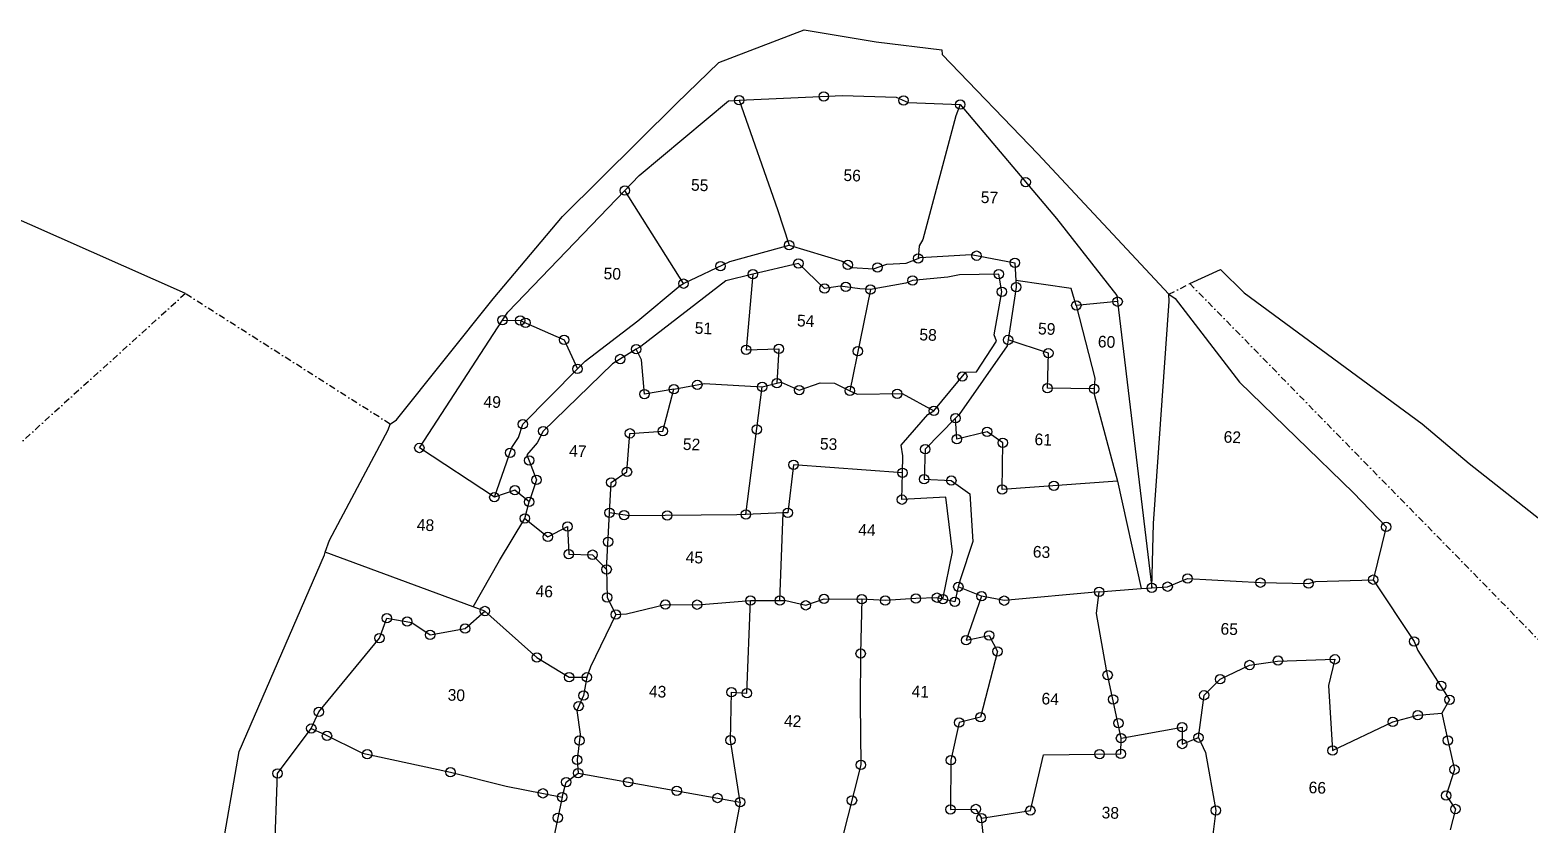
# Model space of a CAD drawing. Header units: metres. Extents: x 288408 to 291188, y 2087559 to 2088872.
# Drawn here: x 289354 to 290512, y 2088259 to 2088872 of the extents above; entities that cross this region are included whole.
import ezdxf
from ezdxf.enums import TextEntityAlignment as Align

# ---------------------------------------------------------------- set-up
doc = ezdxf.new("R2010")
doc.units = ezdxf.units.M
doc.header["$LTSCALE"] = 10
doc.header["$MEASUREMENT"] = 0
doc.linetypes.add('DASHDOT', pattern=[1, 0.5, -0.25, 0, -0.25])
for name, color, linetype in [('OFF', 1, 'Continuous'), ('POLY_PARCEL', 6, 'Continuous'), ('POLY_ROAD', 30, 'Continuous'), ('POLY_WATER', 4, 'Continuous'), ('TEXT_PARCEL', 7, 'Continuous'), ('V_BOUND_LINE', 7, 'Continuous'), ('V_BOUND_STREAM_LINE', 7, 'DASHDOT')]:
    doc.layers.add(name, color=color, linetype=linetype)
doc.styles.add('TEXT_MAP', font='')
doc.styles.get('TEXT_MAP').set_extended_font_data('Kruti Dev 050')

msp = doc.modelspace()

# ---------------------------------------------------------------- linework, layer by layer
for centre in [(289901.2, 2088817.8), (289901.2, 2088817.8), (289901.2, 2088817.8), (289901.2, 2088817.8), (289901.2, 2088817.8), (289901.2, 2088817.8), (289901.2, 2088817.8), (289966.6, 2088820.8), (289966.6, 2088820.8), (289966.6, 2088820.8), (289966.6, 2088820.8), (289966.6, 2088820.8), (289966.6, 2088820.8), (289966.6, 2088820.8), (290028.2, 2088817.7), (290028.2, 2088817.7), (290028.2, 2088817.7), (290028.2, 2088817.7), (290028.2, 2088817.7), (290028.2, 2088817.7), (290028.2, 2088817.7), (290072, 2088814.5), (290072, 2088814.5), (290072, 2088814.5), (290072, 2088814.5), (290072, 2088814.5), (290072, 2088814.5), (290072, 2088814.5), (289813.1, 2088748.1), (289813.1, 2088748.1), (289813.1, 2088748.1), (289813.1, 2088748.1), (289813.1, 2088748.1), (289813.1, 2088748.1), (289813.1, 2088748.1), (290122.5, 2088754.6), (290122.5, 2088754.6), (290122.5, 2088754.6), (290122.5, 2088754.6), (290122.5, 2088754.6), (290122.5, 2088754.6), (290122.5, 2088754.6), (289939.8, 2088706), (289939.8, 2088706), (289939.8, 2088706), (289939.8, 2088706), (289939.8, 2088706), (289939.8, 2088706), (289939.8, 2088706), (289886.9, 2088689.8), (289886.9, 2088689.8), (289886.9, 2088689.8), (289886.9, 2088689.8), (289886.9, 2088689.8), (289886.9, 2088689.8), (289886.9, 2088689.8), (289947, 2088691.8), (289947, 2088691.8), (289947, 2088691.8), (289947, 2088691.8), (289947, 2088691.8), (289947, 2088691.8), (289947, 2088691.8), (289985.2, 2088690.7), (289985.2, 2088690.7), (289985.2, 2088690.7), (289985.2, 2088690.7), (289985.2, 2088690.7), (289985.2, 2088690.7), (289985.2, 2088690.7), (290039.5, 2088695.7), (290039.5, 2088695.7), (290039.5, 2088695.7), (290039.5, 2088695.7), (290039.5, 2088695.7), (290039.5, 2088695.7), (290039.5, 2088695.7), (290084.6, 2088697.8), (290084.6, 2088697.8), (290084.6, 2088697.8), (290084.6, 2088697.8), (290084.6, 2088697.8), (290084.6, 2088697.8), (290084.6, 2088697.8), (290114.2, 2088692.3), (290114.2, 2088692.3), (290114.2, 2088692.3), (290114.2, 2088692.3), (290114.2, 2088692.3), (290114.2, 2088692.3), (290114.2, 2088692.3), (289911.9, 2088683.5), (289911.9, 2088683.5), (289911.9, 2088683.5), (289911.9, 2088683.5), (289911.9, 2088683.5), (289911.9, 2088683.5), (289911.9, 2088683.5), (290008.1, 2088688.7), (290008.1, 2088688.7), (290008.1, 2088688.7), (290008.1, 2088688.7), (290008.1, 2088688.7), (290008.1, 2088688.7), (290008.1, 2088688.7), (290035.2, 2088678.7), (290035.2, 2088678.7), (290035.2, 2088678.7), (290035.2, 2088678.7), (290035.2, 2088678.7), (290035.2, 2088678.7), (290035.2, 2088678.7), (290101.7, 2088683.6), (290101.7, 2088683.6), (290101.7, 2088683.6), (290101.7, 2088683.6), (290101.7, 2088683.6), (290101.7, 2088683.6), (290101.7, 2088683.6), (289858.4, 2088676.2), (289858.4, 2088676.2), (289858.4, 2088676.2), (289858.4, 2088676.2), (289858.4, 2088676.2), (289858.4, 2088676.2), (289858.4, 2088676.2), (289967.3, 2088672.4), (289967.3, 2088672.4), (289967.3, 2088672.4), (289967.3, 2088672.4), (289967.3, 2088672.4), (289967.3, 2088672.4), (289967.3, 2088672.4), (289983.6, 2088673.7), (289983.6, 2088673.7), (289983.6, 2088673.7), (289983.6, 2088673.7), (289983.6, 2088673.7), (289983.6, 2088673.7), (289983.6, 2088673.7), (290002.6, 2088671.6), (290002.6, 2088671.6), (290002.6, 2088671.6), (290002.6, 2088671.6), (290002.6, 2088671.6), (290002.6, 2088671.6), (290002.6, 2088671.6), (290104.1, 2088669.9), (290104.1, 2088669.9), (290104.1, 2088669.9), (290104.1, 2088669.9), (290104.1, 2088669.9), (290104.1, 2088669.9), (290104.1, 2088669.9), (290115.2, 2088673.6), (290115.2, 2088673.6), (290115.2, 2088673.6), (290115.2, 2088673.6), (290115.2, 2088673.6), (290115.2, 2088673.6), (290115.2, 2088673.6), (290161.6, 2088659.4), (290161.6, 2088659.4), (290161.6, 2088659.4), (290161.6, 2088659.4), (290161.6, 2088659.4), (290161.6, 2088659.4), (290161.6, 2088659.4), (290193.5, 2088662.3), (290193.5, 2088662.3), (290193.5, 2088662.3), (290193.5, 2088662.3), (290193.5, 2088662.3), (290193.5, 2088662.3), (290193.5, 2088662.3), (289718.6, 2088648), (289718.6, 2088648), (289718.6, 2088648), (289718.6, 2088648), (289718.6, 2088648), (289718.6, 2088648), (289718.6, 2088648), (289732.3, 2088647.8), (289732.3, 2088647.8), (289732.3, 2088647.8), (289732.3, 2088647.8), (289732.3, 2088647.8), (289732.3, 2088647.8), (289732.3, 2088647.8), (289736.4, 2088646), (289736.4, 2088646), (289736.4, 2088646), (289736.4, 2088646), (289736.4, 2088646), (289736.4, 2088646), (289736.4, 2088646), (289766.1, 2088632.8), (289766.1, 2088632.8), (289766.1, 2088632.8), (289766.1, 2088632.8), (289766.1, 2088632.8), (289766.1, 2088632.8), (289766.1, 2088632.8), (290108.9, 2088632.7), (290108.9, 2088632.7), (290108.9, 2088632.7), (290108.9, 2088632.7), (290108.9, 2088632.7), (290108.9, 2088632.7), (290108.9, 2088632.7), (289821.9, 2088625.6), (289821.9, 2088625.6), (289821.9, 2088625.6), (289821.9, 2088625.6), (289821.9, 2088625.6), (289821.9, 2088625.6), (289821.9, 2088625.6), (289906.7, 2088625.2), (289906.7, 2088625.2), (289906.7, 2088625.2), (289906.7, 2088625.2), (289906.7, 2088625.2), (289906.7, 2088625.2), (289906.7, 2088625.2), (289932, 2088625.8), (289932, 2088625.8), (289932, 2088625.8), (289932, 2088625.8), (289932, 2088625.8), (289932, 2088625.8), (289932, 2088625.8), (289993, 2088624), (289993, 2088624), (289993, 2088624), (289993, 2088624), (289993, 2088624), (289993, 2088624), (289993, 2088624), (290140, 2088622.6), (290140, 2088622.6), (290140, 2088622.6), (290140, 2088622.6), (290140, 2088622.6), (290140, 2088622.6), (290140, 2088622.6), (289776.4, 2088610.4), (289776.4, 2088610.4), (289776.4, 2088610.4), (289776.4, 2088610.4), (289776.4, 2088610.4), (289776.4, 2088610.4), (289776.4, 2088610.4), (289809.5, 2088618), (289809.5, 2088618), (289809.5, 2088618), (289809.5, 2088618), (289809.5, 2088618), (289809.5, 2088618), (289809.5, 2088618), (289869, 2088598.1), (289869, 2088598.1), (289869, 2088598.1), (289869, 2088598.1), (289869, 2088598.1), (289869, 2088598.1), (289869, 2088598.1), (289930.4, 2088599.3), (289930.4, 2088599.3), (289930.4, 2088599.3), (289930.4, 2088599.3), (289930.4, 2088599.3), (289930.4, 2088599.3), (289930.4, 2088599.3), (290073.6, 2088604.5), (290073.6, 2088604.5), (290073.6, 2088604.5), (290073.6, 2088604.5), (290073.6, 2088604.5), (290073.6, 2088604.5), (290073.6, 2088604.5), (289828.2, 2088590.9), (289828.2, 2088590.9), (289828.2, 2088590.9), (289828.2, 2088590.9), (289828.2, 2088590.9), (289828.2, 2088590.9), (289828.2, 2088590.9), (289850.9, 2088594.7), (289850.9, 2088594.7), (289850.9, 2088594.7), (289850.9, 2088594.7), (289850.9, 2088594.7), (289850.9, 2088594.7), (289850.9, 2088594.7), (289919.1, 2088596.5), (289919.1, 2088596.5), (289919.1, 2088596.5), (289919.1, 2088596.5), (289919.1, 2088596.5), (289919.1, 2088596.5), (289919.1, 2088596.5), (289947.7, 2088594), (289947.7, 2088594), (289947.7, 2088594), (289947.7, 2088594), (289947.7, 2088594), (289947.7, 2088594), (289947.7, 2088594), (289986.8, 2088593.5), (289986.8, 2088593.5), (289986.8, 2088593.5), (289986.8, 2088593.5), (289986.8, 2088593.5), (289986.8, 2088593.5), (289986.8, 2088593.5), (290023.3, 2088591.2), (290023.3, 2088591.2), (290023.3, 2088591.2), (290023.3, 2088591.2), (290023.3, 2088591.2), (290023.3, 2088591.2), (290023.3, 2088591.2), (290139.3, 2088595.4), (290139.3, 2088595.4), (290139.3, 2088595.4), (290139.3, 2088595.4), (290139.3, 2088595.4), (290139.3, 2088595.4), (290139.3, 2088595.4), (290175.4, 2088594.9), (290175.4, 2088594.9), (290175.4, 2088594.9), (290175.4, 2088594.9), (290175.4, 2088594.9), (290175.4, 2088594.9), (290175.4, 2088594.9), (290051.7, 2088577.9), (290051.7, 2088577.9), (290051.7, 2088577.9), (290051.7, 2088577.9), (290051.7, 2088577.9), (290051.7, 2088577.9), (290051.7, 2088577.9), (289734.3, 2088567.6), (289734.3, 2088567.6), (289734.3, 2088567.6), (289734.3, 2088567.6), (289734.3, 2088567.6), (289734.3, 2088567.6), (289734.3, 2088567.6), (289842.3, 2088562.4), (289842.3, 2088562.4), (289842.3, 2088562.4), (289842.3, 2088562.4), (289842.3, 2088562.4), (289842.3, 2088562.4), (289842.3, 2088562.4), (289914.9, 2088563.6), (289914.9, 2088563.6), (289914.9, 2088563.6), (289914.9, 2088563.6), (289914.9, 2088563.6), (289914.9, 2088563.6), (289914.9, 2088563.6), (290068.4, 2088572.3), (290068.4, 2088572.3), (290068.4, 2088572.3), (290068.4, 2088572.3), (290068.4, 2088572.3), (290068.4, 2088572.3), (290068.4, 2088572.3), (289750.1, 2088562.3), (289750.1, 2088562.3), (289750.1, 2088562.3), (289750.1, 2088562.3), (289750.1, 2088562.3), (289750.1, 2088562.3), (289750.1, 2088562.3), (289817, 2088560.6), (289817, 2088560.6), (289817, 2088560.6), (289817, 2088560.6), (289817, 2088560.6), (289817, 2088560.6), (289817, 2088560.6), (290069.4, 2088556.1), (290069.4, 2088556.1), (290069.4, 2088556.1), (290069.4, 2088556.1), (290069.4, 2088556.1), (290069.4, 2088556.1), (290069.4, 2088556.1), (290092.7, 2088561.8), (290092.7, 2088561.8), (290092.7, 2088561.8), (290092.7, 2088561.8), (290092.7, 2088561.8), (290092.7, 2088561.8), (290092.7, 2088561.8), (290104.8, 2088553.3), (290104.8, 2088553.3), (290104.8, 2088553.3), (290104.8, 2088553.3), (290104.8, 2088553.3), (290104.8, 2088553.3), (290104.8, 2088553.3), (289654.4, 2088549.3), (289654.4, 2088549.3), (289654.4, 2088549.3), (289654.4, 2088549.3), (289654.4, 2088549.3), (289654.4, 2088549.3), (289654.4, 2088549.3), (289724.5, 2088545.6), (289724.5, 2088545.6), (289724.5, 2088545.6), (289724.5, 2088545.6), (289724.5, 2088545.6), (289724.5, 2088545.6), (289724.5, 2088545.6), (289739.2, 2088539.7), (289739.2, 2088539.7), (289739.2, 2088539.7), (289739.2, 2088539.7), (289739.2, 2088539.7), (289739.2, 2088539.7), (289739.2, 2088539.7), (290045, 2088548.3), (290045, 2088548.3), (290045, 2088548.3), (290045, 2088548.3), (290045, 2088548.3), (290045, 2088548.3), (290045, 2088548.3), (289814.7, 2088530.8), (289814.7, 2088530.8), (289814.7, 2088530.8), (289814.7, 2088530.8), (289814.7, 2088530.8), (289814.7, 2088530.8), (289814.7, 2088530.8), (289943.3, 2088536.4), (289943.3, 2088536.4), (289943.3, 2088536.4), (289943.3, 2088536.4), (289943.3, 2088536.4), (289943.3, 2088536.4), (289943.3, 2088536.4), (290027.4, 2088530.2), (290027.4, 2088530.2), (290027.4, 2088530.2), (290027.4, 2088530.2), (290027.4, 2088530.2), (290027.4, 2088530.2), (290027.4, 2088530.2), (289728.2, 2088516.7), (289728.2, 2088516.7), (289728.2, 2088516.7), (289728.2, 2088516.7), (289728.2, 2088516.7), (289728.2, 2088516.7), (289728.2, 2088516.7), (289744.8, 2088524.6), (289744.8, 2088524.6), (289744.8, 2088524.6), (289744.8, 2088524.6), (289744.8, 2088524.6), (289744.8, 2088524.6), (289744.8, 2088524.6), (289802.5, 2088522.7), (289802.5, 2088522.7), (289802.5, 2088522.7), (289802.5, 2088522.7), (289802.5, 2088522.7), (289802.5, 2088522.7), (289802.5, 2088522.7), (290044.1, 2088525.2), (290044.1, 2088525.2), (290044.1, 2088525.2), (290044.1, 2088525.2), (290044.1, 2088525.2), (290044.1, 2088525.2), (290044.1, 2088525.2), (290065.1, 2088524.1), (290065.1, 2088524.1), (290065.1, 2088524.1), (290065.1, 2088524.1), (290065.1, 2088524.1), (290065.1, 2088524.1), (290065.1, 2088524.1), (290104.3, 2088517.2), (290104.3, 2088517.2), (290104.3, 2088517.2), (290104.3, 2088517.2), (290104.3, 2088517.2), (290104.3, 2088517.2), (290104.3, 2088517.2), (290144.3, 2088520.1), (290144.3, 2088520.1), (290144.3, 2088520.1), (290144.3, 2088520.1), (290144.3, 2088520.1), (290144.3, 2088520.1), (290144.3, 2088520.1), (289712.3, 2088511.3), (289712.3, 2088511.3), (289712.3, 2088511.3), (289712.3, 2088511.3), (289712.3, 2088511.3), (289712.3, 2088511.3), (289712.3, 2088511.3), (289739.1, 2088507.7), (289739.1, 2088507.7), (289739.1, 2088507.7), (289739.1, 2088507.7), (289739.1, 2088507.7), (289739.1, 2088507.7), (289739.1, 2088507.7), (290027, 2088509.4), (290027, 2088509.4), (290027, 2088509.4), (290027, 2088509.4), (290027, 2088509.4), (290027, 2088509.4), (290027, 2088509.4), (289735.9, 2088494.9), (289735.9, 2088494.9), (289735.9, 2088494.9), (289735.9, 2088494.9), (289735.9, 2088494.9), (289735.9, 2088494.9), (289735.9, 2088494.9), (289801.3, 2088499.3), (289801.3, 2088499.3), (289801.3, 2088499.3), (289801.3, 2088499.3), (289801.3, 2088499.3), (289801.3, 2088499.3), (289801.3, 2088499.3), (289812.5, 2088497.5), (289812.5, 2088497.5), (289812.5, 2088497.5), (289812.5, 2088497.5), (289812.5, 2088497.5), (289812.5, 2088497.5), (289812.5, 2088497.5), (289845.8, 2088497.2), (289845.8, 2088497.2), (289845.8, 2088497.2), (289845.8, 2088497.2), (289845.8, 2088497.2), (289845.8, 2088497.2), (289845.8, 2088497.2), (289906.5, 2088498), (289906.5, 2088498), (289906.5, 2088498), (289906.5, 2088498), (289906.5, 2088498), (289906.5, 2088498), (289906.5, 2088498), (289938.8, 2088499.3), (289938.8, 2088499.3), (289938.8, 2088499.3), (289938.8, 2088499.3), (289938.8, 2088499.3), (289938.8, 2088499.3), (289938.8, 2088499.3), (289768.8, 2088488.6), (289768.8, 2088488.6), (289768.8, 2088488.6), (289768.8, 2088488.6), (289768.8, 2088488.6), (289768.8, 2088488.6), (289768.8, 2088488.6), (290400.8, 2088488.4), (290400.8, 2088488.4), (290400.8, 2088488.4), (290400.8, 2088488.4), (290400.8, 2088488.4), (290400.8, 2088488.4), (290400.8, 2088488.4), (289753.7, 2088480.6), (289753.7, 2088480.6), (289753.7, 2088480.6), (289753.7, 2088480.6), (289753.7, 2088480.6), (289753.7, 2088480.6), (289753.7, 2088480.6), (289800.1, 2088476.9), (289800.1, 2088476.9), (289800.1, 2088476.9), (289800.1, 2088476.9), (289800.1, 2088476.9), (289800.1, 2088476.9), (289800.1, 2088476.9), (289769.8, 2088467.3), (289769.8, 2088467.3), (289769.8, 2088467.3), (289769.8, 2088467.3), (289769.8, 2088467.3), (289769.8, 2088467.3), (289769.8, 2088467.3), (289788.1, 2088466.9), (289788.1, 2088466.9), (289788.1, 2088466.9), (289788.1, 2088466.9), (289788.1, 2088466.9), (289788.1, 2088466.9), (289788.1, 2088466.9), (289799, 2088455.5), (290247.5, 2088448.5), (290247.5, 2088448.5), (290247.5, 2088448.5), (290247.5, 2088448.5), (290247.5, 2088448.5), (290247.5, 2088448.5), (290247.5, 2088448.5), (290390.8, 2088447.6), (290390.8, 2088447.6), (290390.8, 2088447.6), (290390.8, 2088447.6), (290390.8, 2088447.6), (290390.8, 2088447.6), (290390.8, 2088447.6), (290070.5, 2088442.1), (290070.5, 2088442.1), (290070.5, 2088442.1), (290070.5, 2088442.1), (290070.5, 2088442.1), (290070.5, 2088442.1), (290070.5, 2088442.1), (290179.2, 2088438.3), (290179.2, 2088438.3), (290179.2, 2088438.3), (290179.2, 2088438.3), (290179.2, 2088438.3), (290179.2, 2088438.3), (290179.2, 2088438.3), (290219.8, 2088441.3), (290219.8, 2088441.3), (290219.8, 2088441.3), (290219.8, 2088441.3), (290219.8, 2088441.3), (290219.8, 2088441.3), (290219.8, 2088441.3), (290232.1, 2088442.2), (290232.1, 2088442.2), (290232.1, 2088442.2), (290232.1, 2088442.2), (290232.1, 2088442.2), (290232.1, 2088442.2), (290232.1, 2088442.2), (290303.7, 2088445.3), (290303.7, 2088445.3), (290303.7, 2088445.3), (290303.7, 2088445.3), (290303.7, 2088445.3), (290303.7, 2088445.3), (290303.7, 2088445.3), (290340.9, 2088444.6), (290340.9, 2088444.6), (290340.9, 2088444.6), (290340.9, 2088444.6), (290340.9, 2088444.6), (290340.9, 2088444.6), (290340.9, 2088444.6), (289705, 2088423.4), (289705, 2088423.4), (289705, 2088423.4), (289705, 2088423.4), (289705, 2088423.4), (289705, 2088423.4), (289705, 2088423.4), (289799.3, 2088433.9), (289799.3, 2088433.9), (289799.3, 2088433.9), (289799.3, 2088433.9), (289799.3, 2088433.9), (289799.3, 2088433.9), (289799.3, 2088433.9), (289844.3, 2088428.4), (289844.3, 2088428.4), (289844.3, 2088428.4), (289844.3, 2088428.4), (289844.3, 2088428.4), (289844.3, 2088428.4), (289844.3, 2088428.4), (289868.8, 2088428.3), (289868.8, 2088428.3), (289868.8, 2088428.3), (289868.8, 2088428.3), (289868.8, 2088428.3), (289868.8, 2088428.3), (289868.8, 2088428.3), (289910, 2088431.5), (289910, 2088431.5), (289910, 2088431.5), (289910, 2088431.5), (289910, 2088431.5), (289910, 2088431.5), (289910, 2088431.5), (289932.7, 2088431.5), (289932.7, 2088431.5), (289932.7, 2088431.5), (289932.7, 2088431.5), (289932.7, 2088431.5), (289932.7, 2088431.5), (289932.7, 2088431.5), (289952.7, 2088427.8), (289952.7, 2088427.8), (289952.7, 2088427.8), (289952.7, 2088427.8), (289952.7, 2088427.8), (289952.7, 2088427.8), (289952.7, 2088427.8), (289966.8, 2088432.8), (289966.8, 2088432.8), (289966.8, 2088432.8), (289966.8, 2088432.8), (289966.8, 2088432.8), (289966.8, 2088432.8), (289966.8, 2088432.8), (289996, 2088432.5), (289996, 2088432.5), (289996, 2088432.5), (289996, 2088432.5), (289996, 2088432.5), (289996, 2088432.5), (289996, 2088432.5), (290014.1, 2088431.5), (290037.8, 2088433), (290037.8, 2088433), (290037.8, 2088433), (290037.8, 2088433), (290037.8, 2088433), (290037.8, 2088433), (290037.8, 2088433), (290054, 2088433.7), (290054, 2088433.7), (290054, 2088433.7), (290054, 2088433.7), (290054, 2088433.7), (290054, 2088433.7), (290054, 2088433.7), (290058.6, 2088432.6), (290058.6, 2088432.6), (290058.6, 2088432.6), (290058.6, 2088432.6), (290058.6, 2088432.6), (290058.6, 2088432.6), (290058.6, 2088432.6), (290067.7, 2088430.5), (290067.7, 2088430.5), (290067.7, 2088430.5), (290067.7, 2088430.5), (290067.7, 2088430.5), (290067.7, 2088430.5), (290067.7, 2088430.5), (290088.5, 2088434.8), (290088.5, 2088434.8), (290088.5, 2088434.8), (290088.5, 2088434.8), (290088.5, 2088434.8), (290088.5, 2088434.8), (290088.5, 2088434.8), (290105.9, 2088431.4), (290105.9, 2088431.4), (290105.9, 2088431.4), (290105.9, 2088431.4), (290105.9, 2088431.4), (290105.9, 2088431.4), (290105.9, 2088431.4), (289629.3, 2088417.8), (289629.3, 2088417.8), (289629.3, 2088417.8), (289629.3, 2088417.8), (289629.3, 2088417.8), (289629.3, 2088417.8), (289629.3, 2088417.8), (289645, 2088415.3), (289645, 2088415.3), (289645, 2088415.3), (289645, 2088415.3), (289645, 2088415.3), (289645, 2088415.3), (289645, 2088415.3), (289806.2, 2088420.6), (289806.2, 2088420.6), (289806.2, 2088420.6), (289806.2, 2088420.6), (289806.2, 2088420.6), (289806.2, 2088420.6), (289806.2, 2088420.6), (289623.6, 2088402.5), (289623.6, 2088402.5), (289623.6, 2088402.5), (289623.6, 2088402.5), (289623.6, 2088402.5), (289623.6, 2088402.5), (289623.6, 2088402.5), (289662.7, 2088405), (289662.7, 2088405), (289662.7, 2088405), (289662.7, 2088405), (289662.7, 2088405), (289662.7, 2088405), (289662.7, 2088405), (289689.7, 2088409.8), (289689.7, 2088409.8), (289689.7, 2088409.8), (289689.7, 2088409.8), (289689.7, 2088409.8), (289689.7, 2088409.8), (289689.7, 2088409.8), (290076.5, 2088400.8), (290076.5, 2088400.8), (290076.5, 2088400.8), (290076.5, 2088400.8), (290076.5, 2088400.8), (290076.5, 2088400.8), (290076.5, 2088400.8), (290094.2, 2088404.6), (290094.2, 2088404.6), (290094.2, 2088404.6), (290094.2, 2088404.6), (290094.2, 2088404.6), (290094.2, 2088404.6), (290094.2, 2088404.6), (289995.1, 2088390.5), (289995.1, 2088390.5), (289995.1, 2088390.5), (289995.1, 2088390.5), (289995.1, 2088390.5), (289995.1, 2088390.5), (289995.1, 2088390.5), (290100.7, 2088392.2), (290100.7, 2088392.2), (290100.7, 2088392.2), (290100.7, 2088392.2), (290100.7, 2088392.2), (290100.7, 2088392.2), (290100.7, 2088392.2), (290422.4, 2088399.9), (290422.4, 2088399.9), (290422.4, 2088399.9), (290422.4, 2088399.9), (290422.4, 2088399.9), (290422.4, 2088399.9), (290422.4, 2088399.9), (289745.1, 2088387.5), (289745.1, 2088387.5), (289745.1, 2088387.5), (289745.1, 2088387.5), (289745.1, 2088387.5), (289745.1, 2088387.5), (289745.1, 2088387.5), (290295.3, 2088381.7), (290295.3, 2088381.7), (290295.3, 2088381.7), (290295.3, 2088381.7), (290295.3, 2088381.7), (290295.3, 2088381.7), (290295.3, 2088381.7), (290317.3, 2088385.1), (290317.3, 2088385.1), (290317.3, 2088385.1), (290317.3, 2088385.1), (290317.3, 2088385.1), (290317.3, 2088385.1), (290317.3, 2088385.1), (290361.2, 2088386.1), (290361.2, 2088386.1), (290361.2, 2088386.1), (290361.2, 2088386.1), (290361.2, 2088386.1), (289770, 2088372.3), (289770, 2088372.3), (289770, 2088372.3), (289770, 2088372.3), (289770, 2088372.3), (289770, 2088372.3), (289770, 2088372.3), (289783.8, 2088372.2), (289783.8, 2088372.2), (289783.8, 2088372.2), (289783.8, 2088372.2), (289783.8, 2088372.2), (289783.8, 2088372.2), (289783.8, 2088372.2), (290185.8, 2088373.9), (290185.8, 2088373.9), (290185.8, 2088373.9), (290185.8, 2088373.9), (290185.8, 2088373.9), (290185.8, 2088373.9), (290185.8, 2088373.9), (290272.6, 2088370.7), (290272.6, 2088370.7), (290272.6, 2088370.7), (290272.6, 2088370.7), (290272.6, 2088370.7), (290272.6, 2088370.7), (290272.6, 2088370.7), (290443.2, 2088365.7), (290443.2, 2088365.7), (290443.2, 2088365.7), (290443.2, 2088365.7), (290443.2, 2088365.7), (290443.2, 2088365.7), (290443.2, 2088365.7), (289781.2, 2088358.1), (289781.2, 2088358.1), (289781.2, 2088358.1), (289781.2, 2088358.1), (289781.2, 2088358.1), (289781.2, 2088358.1), (289781.2, 2088358.1), (289895.3, 2088360.7), (289895.3, 2088360.7), (289895.3, 2088360.7), (289895.3, 2088360.7), (289895.3, 2088360.7), (289895.3, 2088360.7), (289895.3, 2088360.7), (289907.3, 2088359.9), (289907.3, 2088359.9), (289907.3, 2088359.9), (289907.3, 2088359.9), (289907.3, 2088359.9), (289907.3, 2088359.9), (289907.3, 2088359.9), (290190, 2088355.1), (290190, 2088355.1), (290190, 2088355.1), (290190, 2088355.1), (290190, 2088355.1), (290190, 2088355.1), (290190, 2088355.1), (290260.2, 2088358.3), (290449.8, 2088354.9), (290449.8, 2088354.9), (290449.8, 2088354.9), (290449.8, 2088354.9), (290449.8, 2088354.9), (290449.8, 2088354.9), (290449.8, 2088354.9), (289576.8, 2088345.5), (289777.4, 2088350), (289777.4, 2088350), (289777.4, 2088350), (289777.4, 2088350), (289777.4, 2088350), (289777.4, 2088350), (289777.4, 2088350), (290425.2, 2088343), (290425.2, 2088343), (290425.2, 2088343), (290425.2, 2088343), (290425.2, 2088343), (290425.2, 2088343), (290425.2, 2088343), (289571, 2088332.7), (289571, 2088332.7), (289571, 2088332.7), (289571, 2088332.7), (289571, 2088332.7), (289571, 2088332.7), (289571, 2088332.7), (290071.1, 2088337.3), (290071.1, 2088337.3), (290071.1, 2088337.3), (290071.1, 2088337.3), (290071.1, 2088337.3), (290071.1, 2088337.3), (290071.1, 2088337.3), (290087.7, 2088341.4), (290087.7, 2088341.4), (290087.7, 2088341.4), (290087.7, 2088341.4), (290087.7, 2088341.4), (290087.7, 2088341.4), (290087.7, 2088341.4), (290194.1, 2088336.8), (290194.1, 2088336.8), (290194.1, 2088336.8), (290194.1, 2088336.8), (290194.1, 2088336.8), (290194.1, 2088336.8), (290194.1, 2088336.8), (290243.3, 2088333.6), (290243.3, 2088333.6), (290243.3, 2088333.6), (290243.3, 2088333.6), (290243.3, 2088333.6), (290243.3, 2088333.6), (290243.3, 2088333.6), (290405.9, 2088337.8), (290405.9, 2088337.8), (290405.9, 2088337.8), (290405.9, 2088337.8), (290405.9, 2088337.8), (290405.9, 2088337.8), (290405.9, 2088337.8), (289583.1, 2088327), (289583.1, 2088327), (289583.1, 2088327), (289583.1, 2088327), (289583.1, 2088327), (289583.1, 2088327), (289583.1, 2088327), (289778, 2088323.4), (289778, 2088323.4), (289778, 2088323.4), (289778, 2088323.4), (289778, 2088323.4), (289778, 2088323.4), (289778, 2088323.4), (289894.6, 2088323.6), (289894.6, 2088323.6), (289894.6, 2088323.6), (289894.6, 2088323.6), (289894.6, 2088323.6), (289894.6, 2088323.6), (289894.6, 2088323.6), (290196.1, 2088325.2), (290196.1, 2088325.2), (290196.1, 2088325.2), (290196.1, 2088325.2), (290196.1, 2088325.2), (290196.1, 2088325.2), (290196.1, 2088325.2), (290243.4, 2088320.7), (290243.4, 2088320.7), (290243.4, 2088320.7), (290243.4, 2088320.7), (290243.4, 2088320.7), (290243.4, 2088320.7), (290243.4, 2088320.7), (290256, 2088325.6), (290256, 2088325.6), (290256, 2088325.6), (290256, 2088325.6), (290256, 2088325.6), (290256, 2088325.6), (290256, 2088325.6), (290448.5, 2088323.5), (290448.5, 2088323.5), (290448.5, 2088323.5), (290448.5, 2088323.5), (290448.5, 2088323.5), (290448.5, 2088323.5), (290448.5, 2088323.5), (289614.2, 2088312.8), (289614.2, 2088312.8), (289614.2, 2088312.8), (289614.2, 2088312.8), (289614.2, 2088312.8), (289614.2, 2088312.8), (289614.2, 2088312.8), (289776.2, 2088308.4), (289776.2, 2088308.4), (289776.2, 2088308.4), (289776.2, 2088308.4), (289776.2, 2088308.4), (289776.2, 2088308.4), (289776.2, 2088308.4), (290064.8, 2088308.2), (290064.8, 2088308.2), (290064.8, 2088308.2), (290064.8, 2088308.2), (290064.8, 2088308.2), (290064.8, 2088308.2), (290064.8, 2088308.2), (290179.6, 2088312.9), (290179.6, 2088312.9), (290179.6, 2088312.9), (290179.6, 2088312.9), (290179.6, 2088312.9), (290179.6, 2088312.9), (290179.6, 2088312.9), (290196, 2088313.1), (290196, 2088313.1), (290196, 2088313.1), (290196, 2088313.1), (290196, 2088313.1), (290196, 2088313.1), (290196, 2088313.1), (290359.4, 2088315.6), (290359.4, 2088315.6), (290359.4, 2088315.6), (290359.4, 2088315.6), (290359.4, 2088315.6), (290359.4, 2088315.6), (290359.4, 2088315.6), (289544.9, 2088298), (289544.9, 2088298), (289544.9, 2088298), (289544.9, 2088298), (289544.9, 2088298), (289544.9, 2088298), (289544.9, 2088298), (289678.4, 2088298.9), (289678.4, 2088298.9), (289678.4, 2088298.9), (289678.4, 2088298.9), (289678.4, 2088298.9), (289678.4, 2088298.9), (289678.4, 2088298.9), (289777, 2088298.2), (289777, 2088298.2), (289777, 2088298.2), (289777, 2088298.2), (289777, 2088298.2), (289777, 2088298.2), (289777, 2088298.2), (289995.3, 2088304.6), (289995.3, 2088304.6), (289995.3, 2088304.6), (289995.3, 2088304.6), (289995.3, 2088304.6), (289995.3, 2088304.6), (289995.3, 2088304.6), (290453.5, 2088300.9), (290453.5, 2088300.9), (290453.5, 2088300.9), (290453.5, 2088300.9), (290453.5, 2088300.9), (290453.5, 2088300.9), (290453.5, 2088300.9), (289767.8, 2088291.3), (289767.8, 2088291.3), (289767.8, 2088291.3), (289767.8, 2088291.3), (289767.8, 2088291.3), (289767.8, 2088291.3), (289767.8, 2088291.3), (289815.6, 2088291.3), (289815.6, 2088291.3), (289815.6, 2088291.3), (289815.6, 2088291.3), (289815.6, 2088291.3), (289815.6, 2088291.3), (289815.6, 2088291.3), (289853.1, 2088284.6), (289853.1, 2088284.6), (289853.1, 2088284.6), (289853.1, 2088284.6), (289853.1, 2088284.6), (289853.1, 2088284.6), (289853.1, 2088284.6), (289749.8, 2088282.6), (289749.8, 2088282.6), (289749.8, 2088282.6), (289749.8, 2088282.6), (289749.8, 2088282.6), (289749.8, 2088282.6), (289749.8, 2088282.6), (289764.6, 2088279.7), (289764.6, 2088279.7), (289764.6, 2088279.7), (289764.6, 2088279.7), (289764.6, 2088279.7), (289764.6, 2088279.7), (289764.6, 2088279.7), (289884.6, 2088279), (289884.6, 2088279), (289884.6, 2088279), (289884.6, 2088279), (289884.6, 2088279), (289884.6, 2088279), (289884.6, 2088279), (289902, 2088275.9), (289902, 2088275.9), (289902, 2088275.9), (289902, 2088275.9), (289902, 2088275.9), (289902, 2088275.9), (289902, 2088275.9), (289988.4, 2088277.1), (289988.4, 2088277.1), (289988.4, 2088277.1), (289988.4, 2088277.1), (289988.4, 2088277.1), (289988.4, 2088277.1), (289988.4, 2088277.1), (290447.1, 2088280.9), (290447.1, 2088280.9), (290447.1, 2088280.9), (290447.1, 2088280.9), (290447.1, 2088280.9), (290447.1, 2088280.9), (289761.4, 2088263.8), (289761.4, 2088263.8), (289761.4, 2088263.8), (289761.4, 2088263.8), (289761.4, 2088263.8), (289761.4, 2088263.8), (289761.4, 2088263.8), (290064.4, 2088270.2), (290064.4, 2088270.2), (290064.4, 2088270.2), (290064.4, 2088270.2), (290064.4, 2088270.2), (290064.4, 2088270.2), (290064.4, 2088270.2), (290084.1, 2088270.5), (290084.1, 2088270.5), (290084.1, 2088270.5), (290084.1, 2088270.5), (290084.1, 2088270.5), (290084.1, 2088270.5), (290084.1, 2088270.5), (290088.3, 2088263.4), (290088.3, 2088263.4), (290088.3, 2088263.4), (290088.3, 2088263.4), (290088.3, 2088263.4), (290088.3, 2088263.4), (290088.3, 2088263.4), (290126.1, 2088269.3), (290126.1, 2088269.3), (290126.1, 2088269.3), (290126.1, 2088269.3), (290126.1, 2088269.3), (290126.1, 2088269.3), (290126.1, 2088269.3), (290269.4, 2088269.4), (290269.4, 2088269.4), (290269.4, 2088269.4), (290269.4, 2088269.4), (290269.4, 2088269.4), (290269.4, 2088269.4), (290269.4, 2088269.4), (290454.3, 2088270.5), (290454.3, 2088270.5), (290454.3, 2088270.5), (290454.3, 2088270.5), (290454.3, 2088270.5), (290454.3, 2088270.5), (290454.3, 2088270.5)]:
    msp.add_circle(centre, 3.62)
at = {"layer": 'OFF'}
for p, q in [((289473.8, 2088668.5), (289252.7, 2088766.5)), ((290249.2, 2088676.3), (290272.9, 2088687.2))]:
    msp.add_line(p, q, dxfattribs=at)
at = {"layer": 'POLY_PARCEL'}
for p, q in [((289901.2, 2088817.8), (289981.2, 2088821.5)), ((289981.2, 2088821.5), (290022.4, 2088820.3)), ((289824.2, 2088759.6), (289893, 2088817.4)), ((289893, 2088817.4), (289901.2, 2088817.8)), ((289901.2, 2088817.8), (289930.8, 2088733.5)), ((290022.4, 2088820.3), (290031.7, 2088816.1)), ((290031.7, 2088816.1), (290072, 2088814.5)), ((290072, 2088814.5), (290068.7, 2088805.7)), ((290072, 2088814.5), (290146.3, 2088726.4)), ((290068.7, 2088805.7), (290043.2, 2088710.2)), ((289813.1, 2088748.1), (289824.2, 2088759.6)), ((289722.7, 2088654.3), (289813.1, 2088748.1)), ((289858.4, 2088676.2), (289813.1, 2088748.1)), ((289930.8, 2088733.5), (289939.8, 2088706)), ((290146.3, 2088726.4), (290193, 2088667)), ((290040.3, 2088705.3), (290039.5, 2088695.7)), ((290043.2, 2088710.2), (290040.3, 2088705.3)), ((289911.9, 2088683.5), (289906.7, 2088625.2)), ((290002.6, 2088671.6), (289986.8, 2088593.5)), ((290157.6, 2088672.5), (290114.9, 2088678.6)), ((290161.6, 2088659.4), (290157.6, 2088672.5)), ((290193.5, 2088662.3), (290161.6, 2088659.4)), ((290161.6, 2088659.4), (290175.8, 2088603.2)), ((290193, 2088667), (290193.5, 2088662.3)), ((290193.5, 2088662.3), (290219.8, 2088441.3)), ((290221.3, 2088491), (290233.2, 2088662.6)), ((290233.2, 2088662.6), (290232.9, 2088668)), ((289654.4, 2088549.3), (289718.6, 2088648)), ((289718.6, 2088648), (289722.7, 2088654.3)), ((289718.6, 2088648), (289732.3, 2088647.8)), ((289732.3, 2088647.8), (289766.1, 2088632.8)), ((289766.1, 2088632.8), (289776.4, 2088610.4)), ((289825.9, 2088617.3), (289821.9, 2088625.6)), ((289906.7, 2088625.2), (289932, 2088625.8)), ((289932, 2088625.8), (289930.4, 2088599.3)), ((290140, 2088622.6), (290108.9, 2088632.7)), ((289828.2, 2088590.9), (289825.9, 2088617.3)), ((290139.3, 2088595.4), (290140, 2088622.6)), ((290175.8, 2088603.2), (290175.4, 2088594.9)), ((289850.9, 2088594.7), (289828.2, 2088590.9)), ((289842.3, 2088562.4), (289850.9, 2088594.7)), ((289850.9, 2088594.7), (289874.2, 2088599.1)), ((289874.2, 2088599.1), (289919.1, 2088596.5)), ((289906.5, 2088498), (289919.1, 2088596.5)), ((289919.1, 2088596.5), (289930.4, 2088599.3)), ((289930.4, 2088599.3), (289933.7, 2088600.1)), ((289933.7, 2088600.1), (289947.7, 2088594)), ((289947.7, 2088594), (289963.9, 2088599.6)), ((289963.9, 2088599.6), (289974.9, 2088599.4)), ((289974.9, 2088599.4), (289986.8, 2088593.5)), ((289986.8, 2088593.5), (289992.3, 2088590.8)), ((289992.3, 2088590.8), (290027.1, 2088591.3)), ((290027.1, 2088591.3), (290051.7, 2088577.9)), ((290175.4, 2088594.9), (290139.3, 2088595.4)), ((290175.4, 2088594.9), (290175.3, 2088590.8)), ((290175.3, 2088590.8), (290193.5, 2088523.7)), ((290069.4, 2088556.1), (290068.4, 2088572.3)), ((289814.7, 2088530.8), (289817, 2088560.6)), ((289817, 2088560.6), (289842.3, 2088562.4)), ((290092.7, 2088561.8), (290069.4, 2088556.1)), ((290104.8, 2088553.3), (290092.7, 2088561.8)), ((289712.3, 2088511.3), (289654.4, 2088549.3)), ((290104.3, 2088517.2), (290104.8, 2088553.3)), ((289943.3, 2088536.4), (289938.8, 2088499.3)), ((290027.4, 2088530.2), (289943.3, 2088536.4)), ((289801.3, 2088499.3), (289802.5, 2088522.7)), ((289802.5, 2088522.7), (289814.7, 2088530.8)), ((290193.5, 2088523.7), (290104.3, 2088517.2)), ((290193.5, 2088523.7), (290211.6, 2088440.7)), ((289735.9, 2088494.9), (289739.1, 2088507.7)), ((289799, 2088455.5), (289801.3, 2088499.3)), ((289816.6, 2088496.9), (289801.3, 2088499.3)), ((289899.6, 2088497.7), (289816.6, 2088496.9)), ((289906.5, 2088498), (289899.6, 2088497.7)), ((289935.4, 2088499.2), (289906.5, 2088498)), ((289932.7, 2088431.5), (289935.4, 2088499.2)), ((289938.8, 2088499.3), (289935.4, 2088499.2)), ((289716.3, 2088462.5), (289735.9, 2088494.9)), ((289735.9, 2088494.9), (289753.7, 2088480.6)), ((289753.7, 2088480.6), (289768.8, 2088488.6)), ((289768.8, 2088488.6), (289769.8, 2088467.3)), ((290219.8, 2088441.3), (290221.3, 2088491)), ((289695.9, 2088426.7), (289581.8, 2088468.8)), ((289695.9, 2088426.7), (289716.3, 2088462.5)), ((289769.8, 2088467.3), (289788.1, 2088466.9)), ((289788.1, 2088466.9), (289799, 2088455.5)), ((289799, 2088455.5), (289799.3, 2088433.9)), ((290070.5, 2088442.1), (290067.7, 2088430.5)), ((290088.5, 2088434.8), (290070.5, 2088442.1)), ((290179.2, 2088438.3), (290211.6, 2088440.7)), ((290211.6, 2088440.7), (290219.8, 2088441.3)), ((290219.8, 2088441.3), (290232.1, 2088442.2)), ((290232.1, 2088442.2), (290247.5, 2088448.5)), ((290247.5, 2088448.5), (290303.7, 2088445.3)), ((290303.7, 2088445.3), (290340.9, 2088444.6)), ((290340.9, 2088444.6), (290346.5, 2088446.1)), ((290346.5, 2088446.1), (290390.8, 2088447.6)), ((289799.3, 2088433.9), (289806.2, 2088420.6)), ((289814.4, 2088421.2), (289844.3, 2088428.4)), ((289844.3, 2088428.4), (289868.8, 2088428.3)), ((289868.8, 2088428.3), (289910, 2088431.5)), ((289907.3, 2088359.9), (289910, 2088431.5)), ((289910, 2088431.5), (289932.7, 2088431.5)), ((289932.7, 2088431.5), (289937.3, 2088431.5)), ((289937.3, 2088431.5), (289952.7, 2088427.8)), ((289952.7, 2088427.8), (289966.8, 2088432.8)), ((289966.8, 2088432.8), (289996, 2088432.5)), ((289996, 2088432.5), (289995.1, 2088390.5)), ((290014.1, 2088431.5), (289996, 2088432.5)), ((290037.8, 2088433), (290014.1, 2088431.5)), ((290054, 2088433.7), (290037.8, 2088433)), ((290058.6, 2088432.6), (290054, 2088433.7)), ((290067.7, 2088430.5), (290058.6, 2088432.6)), ((290088.5, 2088434.8), (290076.5, 2088400.8)), ((290105.9, 2088431.4), (290088.5, 2088434.8)), ((290179.2, 2088438.3), (290105.9, 2088431.4)), ((290177.1, 2088421.5), (290179.2, 2088438.3)), ((289623.6, 2088402.5), (289629.3, 2088417.8)), ((289629.3, 2088417.8), (289648.5, 2088414.5)), ((289689.7, 2088409.8), (289705, 2088423.4)), ((289705, 2088423.4), (289695.9, 2088426.7)), ((289705, 2088423.4), (289745.1, 2088387.5)), ((289806.2, 2088420.6), (289786.6, 2088380.2)), ((289806.2, 2088420.6), (289814.4, 2088421.2)), ((290184.8, 2088378.1), (290177.1, 2088421.5)), ((289648.5, 2088414.5), (289662.7, 2088405)), ((289662.7, 2088405), (289689.7, 2088409.8)), ((290076.5, 2088400.8), (290094.2, 2088404.6)), ((290094.2, 2088404.6), (290100.7, 2088392.2)), ((289576.8, 2088345.5), (289623.6, 2088402.5)), ((289745.1, 2088387.5), (289770, 2088372.3)), ((289995.1, 2088390.5), (289994.7, 2088352.5)), ((290100.7, 2088392.2), (290087.7, 2088341.4)), ((290272.6, 2088370.7), (290295.3, 2088381.7)), ((290295.3, 2088381.7), (290317, 2088384.8)), ((290295.3, 2088381.7), (290295.3, 2088381.7)), ((290317, 2088384.8), (290361.2, 2088386.1)), ((290361.2, 2088386.1), (290356.4, 2088366)), ((289770, 2088372.3), (289783.8, 2088372.2)), ((289783.8, 2088372.2), (289781.2, 2088358.1)), ((289786.6, 2088380.2), (289783.8, 2088372.2)), ((290196.1, 2088325.2), (290184.8, 2088378.1)), ((290260.2, 2088358.3), (290272.6, 2088370.7)), ((289781.2, 2088358.1), (289775.9, 2088346.6)), ((289894.6, 2088323.6), (289895.3, 2088360.7)), ((289895.3, 2088360.7), (289907.3, 2088359.9)), ((290256, 2088325.6), (290260.2, 2088358.3)), ((290356.4, 2088366), (290359.4, 2088315.6)), ((289775.9, 2088346.6), (289778.6, 2088328.3)), ((289994.7, 2088352.5), (289995.3, 2088304.6)), ((289571, 2088332.7), (289576.8, 2088345.5)), ((290071.1, 2088337.3), (290064.8, 2088308.2)), ((290087.7, 2088341.4), (290071.1, 2088337.3)), ((290359.4, 2088315.6), (290405.9, 2088337.8)), ((290405.9, 2088337.8), (290425.2, 2088343)), ((290425.2, 2088343), (290443.7, 2088344.5)), ((289544.9, 2088298), (289571, 2088332.7)), ((289571, 2088332.7), (289571, 2088332.7)), ((289571, 2088332.7), (289580.3, 2088328.5)), ((289580.3, 2088328.5), (289610.4, 2088313.6)), ((289778.6, 2088328.3), (289776.2, 2088308.4)), ((289902, 2088275.9), (289894.6, 2088323.6)), ((290196, 2088313.1), (290196.1, 2088325.2)), ((290196.1, 2088325.2), (290243.3, 2088333.6)), ((290243.3, 2088333.6), (290243.4, 2088320.7)), ((290243.4, 2088320.7), (290256, 2088325.6)), ((290256, 2088325.6), (290261.4, 2088314.2)), ((290256, 2088325.6), (290256, 2088325.6)), ((289610.4, 2088313.6), (289678.4, 2088298.9)), ((290126.1, 2088269.3), (290136.3, 2088312.3)), ((290136.3, 2088312.3), (290196, 2088313.1)), ((290261.4, 2088314.2), (290269.4, 2088269.4)), ((289776.2, 2088308.4), (289777, 2088298.2)), ((289995.3, 2088304.6), (289980.1, 2088244.7)), ((290064.8, 2088308.2), (290064.4, 2088270.2)), ((289541.9, 2088218.5), (289544.9, 2088298)), ((289678.4, 2088298.9), (289721.3, 2088288.2)), ((289721.3, 2088288.2), (289764.6, 2088279.7)), ((289764.6, 2088279.7), (289767.8, 2088291.3)), ((289767.8, 2088291.3), (289777, 2088298.2)), ((289777, 2088298.2), (289902, 2088275.9)), ((289764.6, 2088279.7), (289755.7, 2088236.7)), ((289902, 2088275.9), (289889, 2088205.7)), ((290064.4, 2088270.2), (290084.1, 2088270.5)), ((290084.1, 2088270.5), (290088.3, 2088263.4)), ((290088.3, 2088263.4), (290126.1, 2088269.3)), ((290269.4, 2088269.4), (290265.1, 2088236.4)), ((290090.9, 2088239.6), (290088.3, 2088263.4))]:
    msp.add_line(p, q, dxfattribs=at)
at = {"layer": 'POLY_ROAD'}
for p, q in [((289894, 2088693.2), (289939.8, 2088706)), ((289939.8, 2088706), (289980.8, 2088693.5)), ((289980.8, 2088693.5), (289988.3, 2088688.8)), ((290030.2, 2088691.9), (290039.5, 2088695.7)), ((290039.5, 2088695.7), (290041, 2088696.3)), ((290041, 2088696.3), (290080.3, 2088698.6)), ((290080.3, 2088698.6), (290114.2, 2088692.3)), ((289858.4, 2088676.2), (289894, 2088693.2)), ((289911.9, 2088683.5), (289891.1, 2088678.5)), ((289947, 2088691.8), (289911.9, 2088683.5)), ((289967.3, 2088672.4), (289947, 2088691.8)), ((289988.3, 2088688.8), (290004.9, 2088687.6)), ((290004.9, 2088687.6), (290015.4, 2088691.3)), ((290015.4, 2088691.3), (290030.2, 2088691.9)), ((290071.5, 2088683), (290062.5, 2088681.2)), ((290101.7, 2088683.6), (290071.5, 2088683)), ((290104.1, 2088669.9), (290101.7, 2088683.6)), ((290114.2, 2088692.3), (290114.9, 2088678.6)), ((289823, 2088647.4), (289855.7, 2088674.9)), ((289891.1, 2088678.5), (289825.5, 2088627.7)), ((289855.7, 2088674.9), (289858.4, 2088676.2)), ((289979.2, 2088674.3), (289967.3, 2088672.4)), ((289994.5, 2088672.3), (289979.2, 2088674.3)), ((290002.6, 2088671.6), (289994.5, 2088672.3)), ((290030.1, 2088676.5), (290002.6, 2088671.6)), ((290035.2, 2088678.7), (290030.1, 2088676.5)), ((290062.5, 2088681.2), (290035.2, 2088678.7)), ((290115.2, 2088673.6), (290108.9, 2088632.7)), ((290114.9, 2088678.6), (290115.2, 2088673.6)), ((290098.2, 2088636.7), (290104.1, 2088669.9)), ((289782.3, 2088616.4), (289823, 2088647.4)), ((290100, 2088631.7), (290098.2, 2088636.7)), ((289821.9, 2088625.6), (289803.4, 2088614.4)), ((289825.5, 2088627.7), (289821.9, 2088625.6)), ((290108.2, 2088628.3), (290071.2, 2088575.1)), ((290084.6, 2088608), (290100, 2088631.7)), ((290108.9, 2088632.7), (290108.2, 2088628.3)), ((289803.4, 2088614.4), (289750.1, 2088562.3)), ((289776.4, 2088610.4), (289782.3, 2088616.4)), ((289734.3, 2088567.6), (289776.4, 2088610.4)), ((290051.7, 2088577.9), (290076.2, 2088607.8)), ((290076.2, 2088607.8), (290084.6, 2088608)), ((290046.9, 2088575.1), (290051.7, 2088577.9)), ((289730.9, 2088557.4), (289734.3, 2088567.6)), ((290026.5, 2088551.6), (290046.9, 2088575.1)), ((290068.4, 2088572.3), (290045, 2088548.3)), ((290071.2, 2088575.1), (290068.4, 2088572.3)), ((289725.9, 2088549.6), (289730.9, 2088557.4)), ((289750.1, 2088562.3), (289745.3, 2088553.3)), ((289712.3, 2088511.3), (289725.9, 2088549.6)), ((289745.3, 2088553.3), (289737.5, 2088544.1)), ((289737.5, 2088544.1), (289744.8, 2088524.6)), ((290027.6, 2088543.3), (290026.5, 2088551.6)), ((290027.4, 2088530.2), (290027.6, 2088543.3)), ((290045, 2088548.3), (290044.1, 2088525.2)), ((289744.8, 2088524.6), (289739.1, 2088507.7)), ((290027, 2088509.4), (290027.4, 2088530.2)), ((290044.1, 2088525.2), (290065.1, 2088524.1)), ((290065.1, 2088524.1), (290079.3, 2088513.8)), ((289728.2, 2088516.7), (289712.3, 2088511.3)), ((289739.1, 2088507.7), (289728.2, 2088516.7)), ((290060.8, 2088511.4), (290027, 2088509.4)), ((290066, 2088469.2), (290060.8, 2088511.4)), ((290079.3, 2088513.8), (290081.8, 2088477.2)), ((290081.8, 2088477.2), (290072, 2088447.4)), ((290058.6, 2088432.6), (290066, 2088469.2)), ((290072, 2088447.4), (290070.5, 2088442.1))]:
    msp.add_line(p, q, dxfattribs=at)
at = {"layer": 'POLY_WATER'}
for p, q in [((290272.9, 2088687.2), (290291.3, 2088669.1)), ((290232.9, 2088668), (290237.8, 2088664.7)), ((290237.8, 2088664.7), (290287.5, 2088600.2)), ((290291.3, 2088669.1), (290428.6, 2088568)), ((290287.5, 2088600.2), (290375.6, 2088514.6)), ((289630.4, 2088563.4), (289631.8, 2088567.8)), ((290428.6, 2088568), (290464.9, 2088537.2)), ((289585.1, 2088478.2), (289630.4, 2088563.4)), ((290464.9, 2088537.2), (290528, 2088487.6)), ((290375.6, 2088514.6), (290400.8, 2088488.4)), ((290400.8, 2088488.4), (290390.8, 2088447.6)), ((289581.8, 2088468.8), (289585.1, 2088478.2)), ((289515.3, 2088314.8), (289581.1, 2088466.9)), ((289581.1, 2088466.9), (289581.8, 2088468.8)), ((290390.8, 2088447.6), (290422.4, 2088399.9)), ((290422.4, 2088399.9), (290425.2, 2088392.9)), ((290425.2, 2088392.9), (290449.8, 2088354.9)), ((290449.8, 2088354.9), (290443.7, 2088344.5)), ((290443.7, 2088344.5), (290448.5, 2088323.5)), ((290448.5, 2088323.5), (290453.5, 2088300.9)), ((289492.5, 2088184.1), (289515.3, 2088314.8)), ((290453.5, 2088300.9), (290447.1, 2088280.9)), ((290447.1, 2088280.9), (290454.3, 2088270.5)), ((290454.3, 2088270.5), (290450.2, 2088254.4))]:
    msp.add_line(p, q, dxfattribs=at)
at = {"layer": 'V_BOUND_LINE'}
for p, q in [((289885.5, 2088847), (289951.5, 2088872.1)), ((289951.5, 2088872.1), (290007.1, 2088862.9)), ((290007.1, 2088862.9), (290057.8, 2088856.8)), ((290057.8, 2088856.8), (290058, 2088853.2)), ((289853, 2088815.2), (289885.5, 2088847)), ((290058, 2088853.2), (290131.9, 2088776.4)), ((289764.8, 2088728), (289853, 2088815.2)), ((290131.9, 2088776.4), (290232.9, 2088668)), ((289711.3, 2088664.5), (289764.8, 2088728)), ((289636.7, 2088571.1), (289711.3, 2088664.5)), ((289631.8, 2088567.8), (289636.7, 2088571.1))]:
    msp.add_line(p, q, dxfattribs=at)
at = {"layer": 'V_BOUND_STREAM_LINE'}
for p, q in [((290232.9, 2088668), (290249.2, 2088676.3)), ((290249.2, 2088676.3), (290549.7, 2088369.2)), ((289473.8, 2088668.5), (288616.6, 2087892.1)), ((289631.8, 2088567.8), (289473.8, 2088668.5))]:
    msp.add_line(p, q, dxfattribs=at)

# ---------------------------------------------------------------- texts
at = {"layer": 'TEXT_PARCEL', "style": 'TEXT_MAP'}
for s, p in [('56', (289988.4, 2088755.3)), ('55', (289870.7, 2088747.8)), ('57', (290094.4, 2088738.3)), ('50', (289803.2, 2088679.4)), ('54', (289952.5, 2088643)), ('51', (289873.6, 2088637.3)), ('58', (290047, 2088632.2)), ('59', (290138.6, 2088636.8)), ('60', (290184.8, 2088626.8)), ('49', (289710.5, 2088580.4)), ('52', (289864.4, 2088547.6)), ('53', (289970.2, 2088547.9)), ('61', (290135.9, 2088551.3)), ('62', (290281.9, 2088553.2)), ('47', (289776.6, 2088542.4)), ('48', (289659, 2088485.3)), ('44', (289999.8, 2088481.4)), ('63', (290134.6, 2088464.5)), ('45', (289866.6, 2088460.3)), ('46', (289750.7, 2088434.1)), ('65', (290279.5, 2088405)), ('30', (289682.8, 2088354)), ('43', (289838.2, 2088356.7)), ('41', (290041, 2088356.7)), ('64', (290141.3, 2088351.1)), ('42', (289942.5, 2088333.9)), ('66', (290347.5, 2088282.5)), ('38', (290187.7, 2088263.1))]:
    msp.add_text(s, height=9.02, rotation=357.8354, dxfattribs=at).set_placement(p, align=Align.CENTER)

doc.saveas('drawing.dxf')
